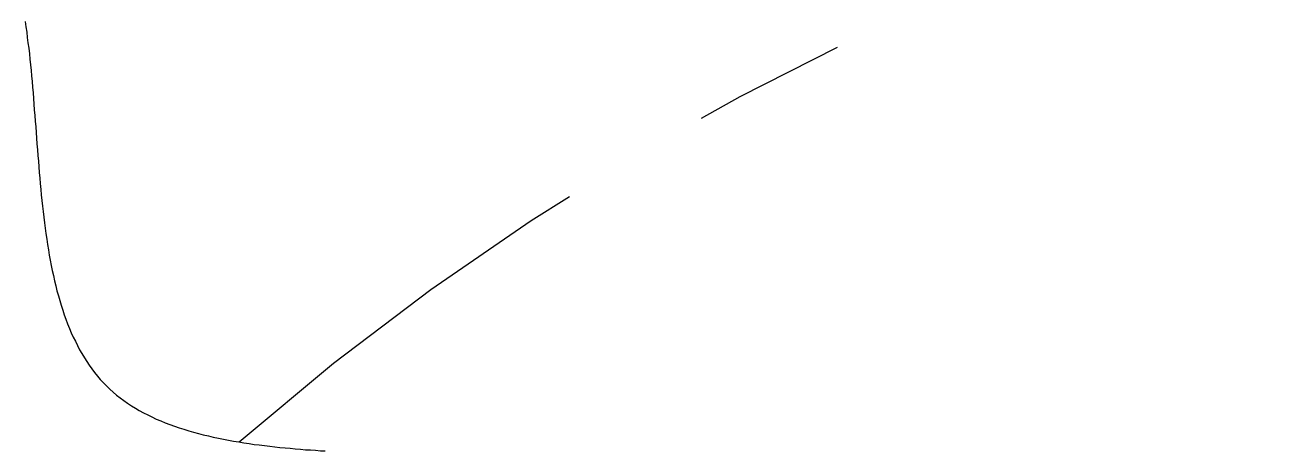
# Model space of a CAD drawing. Extents: x -805 to 272, y -183 to 306.
# Drawn here: x -653.49 to -641.22, y 33.12 to 37.28 of the extents above; entities that cross this region are included whole.
import ezdxf

# ---------------------------------------------------------------- set-up
doc = ezdxf.new("R2010")
doc.units = 0
doc.linetypes.add('PHANTOM', pattern=[15, 7.5, -1.5, 1.5, -1.5, 1.5, -1.5])
doc.layers.get('0').update_dxf_attribs({"linetype": 'CONTINUOUS'})

msp = doc.modelspace()

# ---------------------------------------------------------------- linework, layer by layer
at = {"color": 7}
msp.add_polyline3d([(-653.494, 37.318, 0), (-653.486, 37.266, 0), (-653.478, 37.214, 0), (-653.472, 37.162, 0), (-653.466, 37.108, 0), (-653.458, 37.056, 0), (-653.452, 37.002, 0), (-653.446, 36.948, 0), (-653.442, 36.894, 0), (-653.436, 36.84, 0), (-653.43, 36.786, 0), (-653.426, 36.73, 0), (-653.42, 36.676, 0), (-653.416, 36.62, 0), (-653.412, 36.566, 0), (-653.408, 36.51, 0), (-653.404, 36.454, 0), (-653.398, 36.398, 0), (-653.394, 36.342, 0), (-653.39, 36.288, 0), (-653.386, 36.232, 0), (-653.382, 36.176, 0), (-653.378, 36.12, 0), (-653.374, 36.064, 0), (-653.37, 36.008, 0), (-653.364, 35.952, 0), (-653.36, 35.898, 0), (-653.356, 35.842, 0), (-653.35, 35.786, 0), (-653.346, 35.732, 0), (-653.34, 35.676, 0), (-653.336, 35.622, 0), (-653.33, 35.566, 0), (-653.324, 35.512, 0), (-653.318, 35.458, 0), (-653.312, 35.404, 0), (-653.304, 35.35, 0), (-653.298, 35.296, 0), (-653.29, 35.244, 0), (-653.282, 35.19, 0), (-653.274, 35.138, 0), (-653.266, 35.086, 0), (-653.258, 35.034, 0), (-653.248, 34.984, 0), (-653.238, 34.932, 0), (-653.228, 34.882, 0), (-653.216, 34.832, 0), (-653.206, 34.782, 0), (-653.194, 34.734, 0), (-653.182, 34.684, 0), (-653.168, 34.636, 0), (-653.154, 34.59, 0), (-653.14, 34.542, 0), (-653.126, 34.496, 0), (-653.11, 34.45, 0), (-653.094, 34.406, 0), (-653.078, 34.36, 0), (-653.06, 34.316, 0), (-653.042, 34.274, 0), (-653.022, 34.232, 0), (-653.002, 34.19, 0), (-652.982, 34.148, 0), (-652.96, 34.108, 0), (-652.938, 34.07, 0), (-652.914, 34.03, 0), (-652.89, 33.994, 0), (-652.866, 33.956, 0), (-652.84, 33.92, 0), (-652.814, 33.884, 0), (-652.786, 33.85, 0), (-652.758, 33.818, 0), (-652.728, 33.784, 0), (-652.696, 33.754, 0), (-652.666, 33.722, 0), (-652.632, 33.694, 0), (-652.598, 33.664, 0), (-652.564, 33.636, 0), (-652.528, 33.61, 0), (-652.492, 33.584, 0), (-652.454, 33.56, 0), (-652.414, 33.536, 0), (-652.376, 33.514, 0), (-652.336, 33.492, 0), (-652.294, 33.47, 0), (-652.252, 33.45, 0), (-652.21, 33.43, 0), (-652.166, 33.412, 0), (-652.122, 33.394, 0), (-652.078, 33.376, 0), (-652.032, 33.36, 0), (-651.986, 33.344, 0), (-651.94, 33.33, 0), (-651.892, 33.314, 0), (-651.846, 33.302, 0), (-651.798, 33.288, 0), (-651.75, 33.276, 0), (-651.7, 33.264, 0), (-651.652, 33.252, 0), (-651.602, 33.242, 0), (-651.552, 33.232, 0), (-651.504, 33.222, 0), (-651.454, 33.214, 0), (-651.402, 33.206, 0), (-651.352, 33.198, 0), (-651.302, 33.19, 0), (-651.252, 33.182, 0), (-651.202, 33.176, 0), (-651.15, 33.17, 0), (-651.1, 33.164, 0), (-651.05, 33.158, 0), (-651, 33.152, 0), (-650.95, 33.148, 0), (-650.9, 33.144, 0), (-650.85, 33.138, 0), (-650.8, 33.134, 0), (-650.75, 33.13, 0), (-650.702, 33.128, 0), (-650.652, 33.124, 0), (-650.604, 33.12, 0), (-650.556, 33.118, 0)], dxfattribs=at)
at = {"color": 3, "linetype": 'PHANTOM'}
msp.add_arc((-633.95, 13.128), 26.6, 90, 130.9943, dxfattribs=at)

doc.saveas('drawing.dxf')
